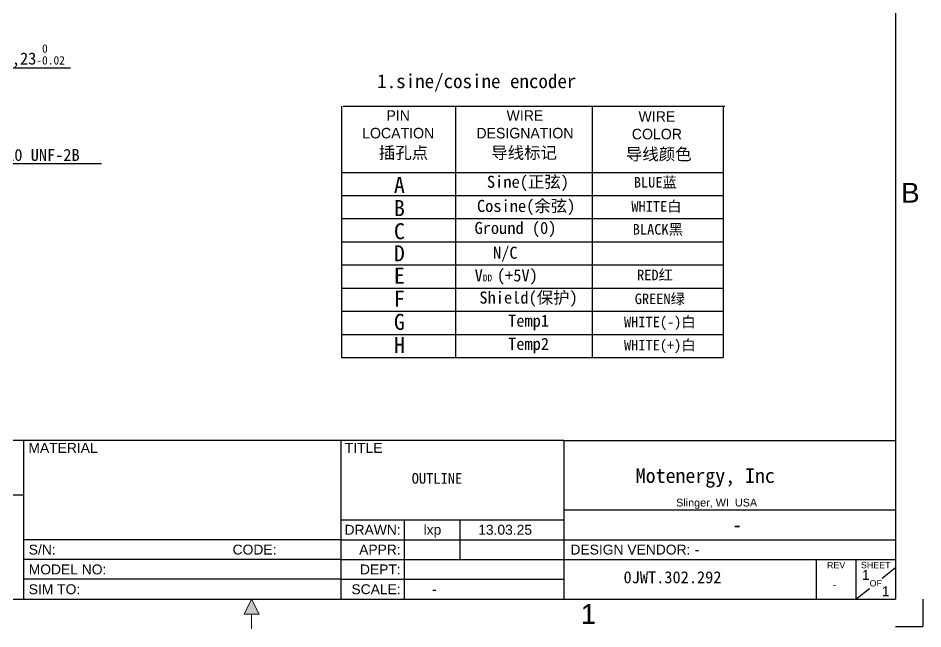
# Model space of a CAD drawing. Header units: millimetres. Extents: x 6723 to 7845, y -14463 to -13737.
# Drawn here: x 7467.4 to 7844.4, y -14463.3 to -14208.9 of the extents above; entities that cross this region are included whole.
import ezdxf
from ezdxf.enums import TextEntityAlignment as Align

# ---------------------------------------------------------------- set-up
doc = ezdxf.new("R2010")
doc.units = ezdxf.units.MM
for name, color, linetype, lineweight in [('AM_0', 7, 'Continuous', 60), ('AM_6', 7, 'Continuous', 35), ('DIM', 4, 'Continuous', 13)]:
    doc.layers.add(name, color=color, linetype=linetype, lineweight=lineweight)
doc.layers.add('AM_BOR', color=5, linetype='Continuous')
doc.styles.add('ARIAL', font='ARIAL.TTF')
doc.dimstyles.new('ISO-25$3', dxfattribs={"dimtxt": 5, "dimasz": 5, "dimexe": 1.25, "dimexo": 0.625, "dimtad": 1, "dimtoh": 1, "dimtxsty": 'Standard', "dimcen": 2.5, "dimadec": 4, "dimazin": 0, "dimtm": 0.005, "dimtfac": 0.6, "dimtmove": 0, "dimatfit": 3, "dimfxl": 1.25, "dimarcsym": 0})

# ---------------------------------------------------------------- blocks, each defined once
blk = doc.blocks.new('SIZE 5')
at = {"layer": 'AM_BOR', "lineweight": 20}
blk.add_hatch(color=256, dxfattribs=at).paths.add_polyline_path([(645.31875, 4.7625), (650.08125, 4.7625), (647.7, 9.525)])
at = {"layer": 'AM_BOR'}
for p, q in [((854.075, 549.275), (854.075, 9.525)), ((9.525, 9.525), (854.075, 9.525)), ((862.838, 9.525), (862.838, 0.762)), ((854.075, 0.762), (862.838, 0.762))]:
    blk.add_line(p, q, dxfattribs=at)
at = {"layer": 'AM_BOR', "lineweight": 20}
for p, q in [((647.7, 9.525), (645.31875, 4.7625)), ((647.7, 9.525), (650.08125, 4.7625)), ((645.31875, 4.7625), (650.08125, 4.7625)), ((647.7, 4.7625), (647.7, 0))]:
    blk.add_line(p, q, dxfattribs=at)
at = {"layer": 'AM_BOR', "color": 1, "lineweight": 15, "style": 'ARIAL'}
for s, p in [('B', (858.8375, 139.7)), ('1', (755.65, 4.7625))]:
    blk.add_text(s, height=6.35, dxfattribs=at).set_placement(p, align=Align.MIDDLE_CENTER)
blk = doc.blocks.new('*D57')
at = {"layer": 'Defpoints', "color": 0}
for p in [(7411.13, -14247.62), (7418.26, -14256.14)]:
    blk.add_point(p, dxfattribs=at)
at = {"layer": 'DIM', "color": 0, "lineweight": -2}
for p, q in [((7407.92, -14243.79), (7404.7, -14239.95)), ((7411.13, -14247.62), (7418.26, -14256.14)), ((7429.57, -14269.65), (7421.47, -14259.97)), ((7502.2, -14269.65), (7429.57, -14269.65))]:
    blk.add_line(p, q, dxfattribs=at)
at = {"layer": 'DIM', "color": 0}
for points in [[(7408.55, -14243.25), (7407.28, -14244.32), (7411.13, -14247.62)], [(7422.11, -14259.44), (7420.83, -14260.51), (7418.26, -14256.14)]]:
    blk.add_solid(points, dxfattribs=at)
at = {"layer": 'DIM', "color": 0, "insert": (7469.28, -14266.52), "char_height": 5, "attachment_point": 5}
blk.add_mtext('7/16-20 UNF-2B', dxfattribs=at)
blk = doc.blocks.new('*D59')
at = {"layer": 'Defpoints', "color": 0}
for p in [(7423.99, -14245.78), (7405.4, -14257.98)]:
    blk.add_point(p, dxfattribs=at)
at = {"layer": 'DIM', "color": 0, "lineweight": -2}
for p, q in [((7448.3, -14229.82), (7428.17, -14243.04)), ((7489.26, -14229.82), (7448.3, -14229.82)), ((7405.4, -14257.98), (7423.99, -14245.78)), ((7401.22, -14260.72), (7397.04, -14263.46))]:
    blk.add_line(p, q, dxfattribs=at)
at = {"layer": 'DIM', "color": 0}
for points in [[(7427.71, -14242.34), (7428.62, -14243.73), (7423.99, -14245.78)], [(7400.76, -14260.02), (7401.68, -14261.42), (7405.4, -14257.98)]]:
    blk.add_solid(points, dxfattribs=at)
at = {"layer": 'DIM', "color": 0, "insert": (7469.09, -14224.7), "char_height": 5, "attachment_point": 5}
blk.add_mtext('∅22,23{\\H0.7x;\\S 0^ -0.02;}', dxfattribs=at)

msp = doc.modelspace()

# ---------------------------------------------------------------- linework, layer by layer
at = {"layer": 'AM_BOR'}
for p, q in [((7602.167, -14245.612), (7602.167, -14350.262)), ((7602.861, -14245.612), (7761.898, -14245.612)), ((7649.628, -14245.612), (7649.628, -14350.262)), ((7706.581, -14245.612), (7706.581, -14350.262)), ((7761.205, -14245.612), (7761.205, -14350.262)), ((7602.167, -14273.15), (7761.205, -14273.15)), ((7602.167, -14282.789), (7761.205, -14282.789)), ((7602.167, -14292.428), (7761.205, -14292.428)), ((7602.167, -14302.067), (7761.205, -14302.067)), ((7602.167, -14311.706), (7761.205, -14311.706)), ((7602.167, -14321.345), (7761.205, -14321.345)), ((7602.167, -14330.984), (7761.205, -14330.984)), ((7602.167, -14340.623), (7761.205, -14340.623)), ((7602.167, -14350.262), (7761.205, -14350.262)), ((7469.812, -14384.842), (7403.772, -14384.842)), ((7601.892, -14384.842), (7469.812, -14384.842)), ((7469.812, -14450.882), (7469.812, -14384.842)), ((7601.892, -14384.842), (7601.892, -14450.882)), ((7694.76, -14384.842), (7601.892, -14384.842)), ((7694.76, -14384.842), (7833.032, -14384.842)), ((7694.76, -14384.842), (7694.76, -14450.882)), ((7469.812, -14407.544), (7403.772, -14407.544)), ((7694.76, -14413.735), (7833.032, -14413.735)), ((7601.892, -14417.862), (7694.76, -14417.862)), ((7628.49, -14450.882), (7628.49, -14417.862)), ((7651.422, -14417.862), (7651.422, -14434.372)), ((7601.892, -14426.117), (7469.812, -14426.117)), ((7601.892, -14426.117), (7694.76, -14426.117)), ((7694.76, -14426.117), (7833.032, -14426.117)), ((7601.892, -14434.372), (7469.812, -14434.372)), ((7601.892, -14434.372), (7694.76, -14434.372)), ((7694.76, -14434.372), (7833.032, -14434.372)), ((7800.012, -14434.372), (7800.012, -14450.882)), ((7816.522, -14434.372), (7816.522, -14450.882)), ((7827.42, -14442.164), (7833.032, -14437.674)), ((7601.892, -14442.627), (7469.812, -14442.627)), ((7601.892, -14442.627), (7694.76, -14442.627)), ((7816.522, -14450.882), (7822.134, -14446.393))]:
    msp.add_line(p, q, dxfattribs=at)

# ---------------------------------------------------------------- block references
at = {"layer": 'AM_0', "lineweight": -3, "xscale": 1.300000000000182, "yscale": 1.300000000001091, "zscale": 1.3}
msp.add_blockref('SIZE 5', (6722.734, -14463.265), dxfattribs=at)

# ---------------------------------------------------------------- texts
at = {"attachment_point": 1}
for s, insert, char_height, width in [('Motenergy, Inc', (7724.787, -14396.392), 6.084, 107.85157), ('-', (7806.447, -14443.284), 3.25, 6.88077)]:
    msp.add_mtext(s, dxfattribs=dict(at, insert=insert, char_height=char_height, width=width))
at = {"layer": 'AM_6'}
for s, insert, char_height, width, attachment_point in [('{\\fSimSun|b0|i0|c134|p2;1.sine/cosine encoder }', (7658.552, -14232.287), 5.808, 97.82627, 2), ('{\\fￋￎￌ￥|b0|i0|c134|p54;插孔点}', (7617.746, -14262.478), 5.01811, 42.7314, 1), ('{\\fￋￎￌ￥|b0|i0|c134|p54;导线标记}', (7664.562, -14262.478), 5.01811, 42.73142, 1), ('{\\fￋￎￌ￥|b0|i0|c134|p54;导线颜色}', (7720.666, -14263.058), 5.01811, 32.49787, 1), ('{\\fSimSun|b0|i0|c134|p2;A}', (7626.304, -14275.046), 6.69082, 28.78657, 2), ('{\\fSimSun|b0|i0|c134|p2;BLUE蓝}', (7732.932, -14275.101), 4.39085, 27.9488, 2), ('{\\fSimSun|b0|i0|c134|p2;B}', (7626.304, -14284.685), 6.69082, 28.78657, 2), ('{\\fSimSun|b0|i0|c134|p2;WHITE白}', (7733.405, -14285.115), 4.39085, 36.82792, 2), ('{\\fSimSun|b0|i0|c134|p2;C}', (7626.304, -14294.324), 6.69082, 28.78657, 2), ('{\\fSimSun|b0|i0|c134|p2;BLACK黑}', (7733.99, -14294.677), 4.39085, 27.22355, 2), ('{\\fSimSun|b0|i0|c134|p2;D}', (7626.304, -14303.529), 6.69082, 28.78657, 2), ('{\\fSimSun|b0|i0|c134|p2;E}', (7626.304, -14312.799), 6.69082, 28.78657, 2), ('{\\fSimSun|b0|i0|c134|p2;RED红}', (7732.813, -14313.704), 4.39085, 32.0585, 2), ('{\\fSimSun|b0|i0|c134|p2;F }', (7626.304, -14322.438), 6.69082, 28.78657, 2), ('{\\fSimSun|b0|i0|c134|p2;GREEN绿}', (7734.823, -14323.627), 4.39085, 34.86373, 2), ('{\\fSimSun|b0|i0|c134|p2;G}', (7626.304, -14332.077), 6.69082, 28.78657, 2), ('{\\fSimSun|b0|i0|c134|p2;WHITE(-)白}', (7734.823, -14333.266), 4.39085, 34.86373, 2), ('{\\fSimSun|b0|i0|c134|p2;H}', (7626.304, -14341.716), 6.69082, 28.78657, 2), ('{\\fSimSun|b0|i0|c134|p2;WHITE(+)白}', (7734.823, -14342.905), 4.39085, 34.86373, 2)]:
    msp.add_mtext(s, dxfattribs=dict(at, insert=insert, char_height=char_height, width=width, attachment_point=attachment_point))
at = {"layer": 'AM_6', "lineweight": 15, "attachment_point": 2}
for s, insert, char_height, width in [('{\\fￋￎￌ￥|b0|i0|c134|p2;PIN\\PLOCATION}', (7625.808, -14247.308), 4.39085, 39.17389), ('{\\fￋￎￌ￥|b0|i0|c134|p2;WIRE\\PDESIGNATION}', (7678.624, -14247.308), 4.39085, 39.17389), ('{\\fￋￎￌ￥|b0|i0|c134|p2;WIRE\\PCOLOR}', (7733.593, -14247.696), 4.39085, 39.17389), ('{\\fSimSun|b0|i0|c134|p2;Sine(正弦)}', (7679.867, -14274.579), 5.01811, 44.55774), ('{\\fSimSun|b0|i0|c134|p2;Cosine(余弦)}', (7679.124, -14284.631), 5.01811, 43.44462), ('{\\fSimSun|b0|i0|c134|p2;Ground (0)}', (7674.67, -14293.795), 5.01811, 44.55774), ('{\\fSimSun|b0|i0|c134|p2;N/C}', (7670.429, -14304.127), 5.01811, 44.55774), ('{\\fSimSun|b0|i0|c134|p2;V\\H0.5714x;DD \\H1.75x;(+5V)}', (7670.817, -14313.546), 5.01811, 44.55774), ('{\\fSimSun|b0|i0|c134|p2;Shield(保护)}', (7680.132, -14322.784), 5.01811, 44.55774), ('{\\fSimSun|b0|i0|c134|p2;Temp1}', (7680.132, -14332.423), 5.01811, 44.55774), ('{\\fSimSun|b0|i0|c134|p2;Temp2}', (7680.132, -14342.062), 5.01811, 44.55774)]:
    msp.add_mtext(s, dxfattribs=dict(at, insert=insert, char_height=char_height, width=width))
at = {"layer": 'AM_BOR', "color": 1, "lineweight": 15, "style": 'ARIAL'}
for s, p in [('MATERIAL', (7471.749, -14387.888)), ('TITLE', (7603.568, -14387.888)), ('S/N:', (7471.875, -14430.245)), ('DESIGN VENDOR:', (7697.579, -14430.245)), ('MODEL NO:', (7471.875, -14438.5)), ('SIM TO:', (7471.875, -14446.755))]:
    msp.add_text(s, height=4.1275, dxfattribs=at).set_placement(p, align=Align.MIDDLE_LEFT)
for s, p in [('DRAWN:', (7626.842, -14421.99)), ('lxp', (7643.755, -14421.99)), ('13.03.25', (7681.572, -14421.99)), ('CODE:', (7575.078, -14430.245)), ('APPR:', (7626.842, -14430.245)), ('DEPT:', (7626.842, -14438.5)), ('SCALE:', (7626.842, -14446.755))]:
    msp.add_text(s, height=4.1275, dxfattribs=at).set_placement(p, align=Align.MIDDLE_RIGHT)
for s, p in [('REV', (7808.267, -14436.673)), ('SHEET', (7824.777, -14436.673)), ('OF', (7824.777, -14444.278))]:
    msp.add_text(s, height=2.6416, dxfattribs=at).set_placement(p, align=Align.MIDDLE_CENTER)
at = {"layer": 'AM_BOR', "color": 1, "lineweight": 15, "attachment_point": 1, "style": 'ARIAL'}
for s, insert, char_height, width in [('Slinger, WI  USA', (7741.621, -14409.071), 3.21945, 107.85157), ('{\\fSimSun|b0|i0|c134|p2;0JWT.302.292}', (7719.691, -14439.262), 5, 45.44708)]:
    msp.add_mtext(s, dxfattribs=dict(at, insert=insert, char_height=char_height, width=width))
at = {"layer": 'AM_BOR', "color": 1, "lineweight": 15, "style": 'ARIAL'}
for tag, text, height, p in [('-', '-', 6.191, (7766.992, -14419.926)), ('1', '1', 4.128, (7820.636, -14440.784)), ('1', '-', 4.128, (7828.904, -14447.58))]:
    msp.add_attdef(tag, text=text, height=height, dxfattribs=at).set_placement(p, align=Align.MIDDLE_CENTER)
for text, p in [('-', (7749.338, -14430.245)), ('', (7639.956, -14446.755))]:
    msp.add_attdef('-', text=text, height=4.128, dxfattribs=at).set_placement(p, align=Align.MIDDLE_LEFT)
at = {"layer": 'DIM', "insert": (7613.409, -14398.366), "char_height": 4.42, "width": 90.077, "attachment_point": 1}
msp.add_mtext('{\\fSimSun|b0|i0|c134|p2;      OUTLINE}', dxfattribs=at)

# ---------------------------------------------------------------- dimensions: what is measured, and where the dimension line sits
at = {"layer": 'DIM'}
for p1, p2, text, picture, middle in [((7405.4, -14257.977), (7423.985, -14245.779), '<>{\\H0.7x;\\S 0^ -0.02;}', '*D59', (7469.088, -14229.823)), ((7411.125, -14247.618), (7418.26, -14256.138), '7/16-20 UNF-2B', '*D57', (7469.285, -14269.646))]:
    dim = msp.add_diameter_dim_2p(p1=p1, p2=p2, text=text, dimstyle='ISO-25$3', dxfattribs=at)
    dim.commit()
    dim.dimension.update_dxf_attribs({"geometry": picture, "text_midpoint": middle, "dimtype": 163})

doc.saveas('drawing.dxf')
